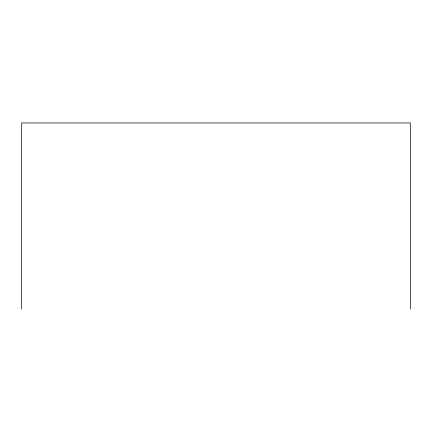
<?xml version="1.0" encoding="UTF-8"?>
<svg xmlns="http://www.w3.org/2000/svg" width="432" height="432" viewBox="0 0 432 432"><rect width="100%" height="100%" fill="white"/><g stroke="black" fill="none" stroke-linecap="round" stroke-linejoin="round"><path stroke-width="0.65" d="M410.4 309.042L410.4 122.958L21.6 122.958L21.6 309.042"/></g></svg>
